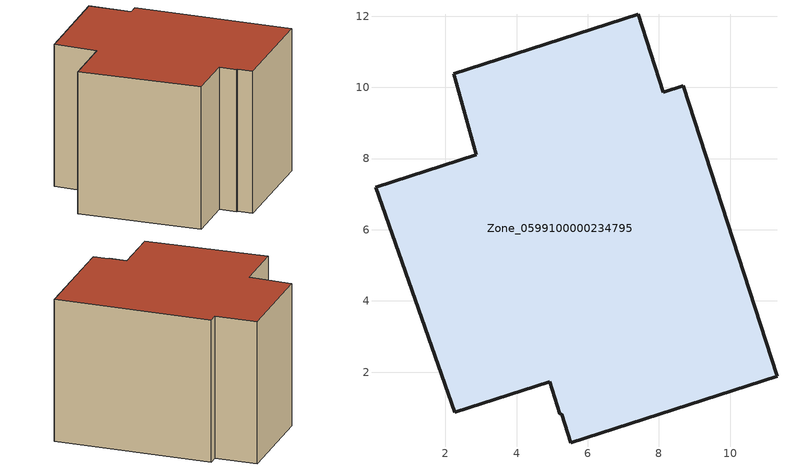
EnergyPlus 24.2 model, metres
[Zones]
Zone_0599100000234795
 floor ground (C_G): 5.27,0.82 5.22,0.83 4.93,1.73 2.27,0.87 0.04,7.19 2.88,8.11 2.23,10.38 7.42,12.06 8.13,9.87 8.69,10.05 11.32,1.88 5.53,0.01 z3.96
 wall outside (C_F): 2.23,10.38 2.88,8.11 0.04,7.19 2.27,0.87 4.93,1.73 5.22,0.83 5.27,0.82 5.53,0.01 11.32,1.88 8.69,10.05 8.13,9.87 7.42,12.06 2.23,10.38 z3.96:11.91
 roof outside (C_R): 0.04,7.19 2.27,0.87 4.93,1.73 5.22,0.83 5.27,0.82 5.53,0.01 11.32,1.88 8.69,10.05 8.13,9.87 7.42,12.06 2.23,10.38 2.88,8.11 z11.91
[BUILDING]
Pand.0599100000234795: North Axis=0; Terrain=City; Loads Convergence Tolerance Value=0.04; Temperature Convergence Tolerance Value=0.4; Solar Distribution=FullExterior; Maximum Number of Warmup Days=25; Minimum Number of Warmup Days=1
[Site:Location]
Rotterdam.The.Hague.AP_ZH_NLD Design_Conditions: Latitude=51.96; Longitude=4.45; Time Zone=1; Elevation=-4.5
[SITE:GROUNDTEMPERATURE:BUILDINGSURFACE]
18, 18, 18, 18, 18, 18, 18, 18, 18, 18, 18, 18
[MATERIAL] Thermal Absorptance=0.9; Solar Absorptance=0.7; Visible Absorptance=0.7
Name | Roughness | Thickness | Conductivity | Density | Specific Heat
G.TC.1946-1964 | MediumSmooth | 0.15 | 1 | 540 | 1210
F.TC.1946-1964 | Rough | 0.3 | 0.857143 | 1920 | 840
R.TC.1946-1964 | MediumRough | 0.2 | 0.235294 | 1500 | 1000
[CONSTRUCTION]
C_G: G.TC.1946-1964
C_F: F.TC.1946-1964
C_R: R.TC.1946-1964
[ZONE]
Zone_0599100000234795: Type=1; Multiplier=1; Ceiling Height=Autocalculate; Volume=Autocalculate; Floor Area=autocalculate; Part of Total Floor Area=Yes
[ZONEINFILTRATION:DESIGNFLOWRATE]
Infil_Zone_0599100000234795: Zone or ZoneList or Space or SpaceList=Zone_0599100000234795; Schedule=AlwaysOn; Design Flow Rate Calculation Method=Flow/Area; Flow Rate per Floor Area=0.003; Constant Term Coefficient=1; Temperature Term Coefficient=0; Velocity Term Coefficient=0; Velocity Squared Term Coefficient=0
[HVACTEMPLATE:ZONE:IDEALLOADSAIRSYSTEM]
Zone_0599100000234795: Maximum Heating Supply Air Temperature=50; Minimum Cooling Supply Air Temperature=13; Maximum Heating Supply Air Humidity Ratio=0.0156; Minimum Cooling Supply Air Humidity Ratio=0.0077; Heating Limit=NoLimit; Cooling Limit=NoLimit; Dehumidification Control Type=ConstantSensibleHeatRatio; Cooling Sensible Heat Ratio=0.7; Dehumidification Setpoint=60; Humidification Control Type=None; Humidification Setpoint=30; Outdoor Air Method=None; Outdoor Air Flow Rate per Person=0.00944; Outdoor Air Flow Rate per Zone Floor Area=0; Outdoor Air Flow Rate per Zone=0; Demand Controlled Ventilation Type=None; Outdoor Air Economizer Type=NoEconomizer; Heat Recovery Type=None; Sensible Heat Recovery Effectiveness=0.7; Latent Heat Recovery Effectiveness=0.65
[ZONECONTROL:THERMOSTAT]
ThermostatControl_Zone_0599100000234795: Zone or ZoneList=Zone_0599100000234795; Control Type Schedule=DualSetpointControlType; Control 1=Thermostat_Zone_0599100000234795; Temperature Difference Between Cutout And Setpoint=0
[THERMOSTATSETPOINT:DUALSETPOINT]
Thermostat_Zone_0599100000234795: Heating Setpoint Temperature Schedule=HeatingSetpoint_Zone_0599100000234795; Cooling Setpoint Temperature Schedule=CoolingSetpoint_Zone_0599100000234795
[SCHEDULE:COMPACT]
HeatingSetpoint_Zone_0599100000234795: Through: 12/31, For: AllDays, Until: 24:00, 21
CoolingSetpoint_Zone_0599100000234795: Through: 12/31, For: AllDays, Until: 24:00, 24
DualSetpointControlType: Through: 12/31, For: AllDays, Until: 24:00, 4
AlwaysOn: Through: 12/31, For: AllDays, Until: 24:00, 1
